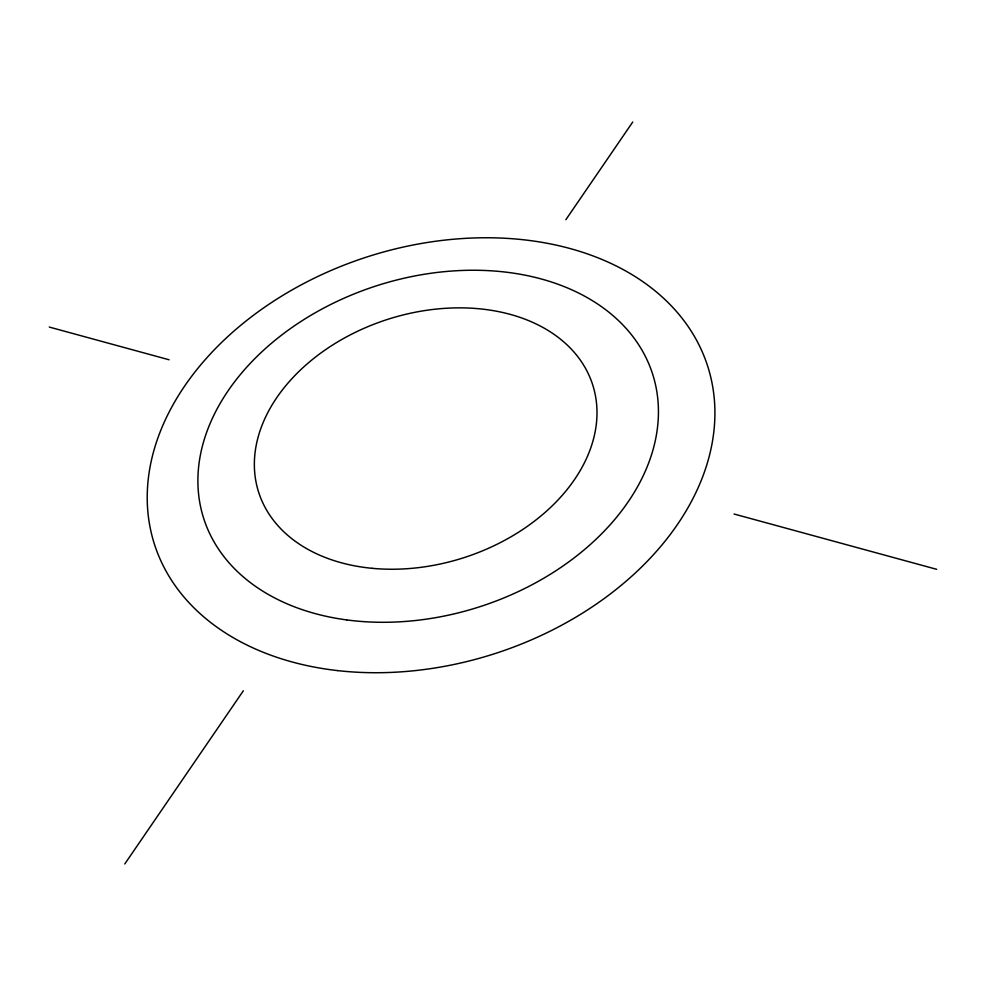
<?xml version="1.0" encoding="UTF-8"?>
<svg xmlns="http://www.w3.org/2000/svg" width="986" height="986" viewBox="0 0 986 986"><rect width="100%" height="100%" fill="white"/><g stroke="black" fill="none" stroke-linecap="round" stroke-linejoin="round"><path stroke-width="1.48" d="M124.778 863.97L243.332 690.792M565.853 219.705L632.729 122.03M49.3 327.069L169.05 359.767M734.065 514.014L936.7 569.329M337.508 670.591A290.599 208.391 -17.9 0 0 709.932 373.916A290.599 208.391 -17.9 0 0 245.76 321.226A290.599 208.391 -17.9 0 0 337.508 670.591M372.153 568.318A175.434 125.099 -17.9 0 0 593.375 387.079A175.434 125.099 -17.9 0 0 311.502 360.247A175.434 125.099 -17.9 0 0 372.153 568.318M346.715 619.923A235.777 168.569 -17.9 0 0 655.419 384.355A235.777 168.569 -17.9 0 0 282.366 334.525A235.777 168.569 -17.9 0 0 346.715 619.923"/></g></svg>
